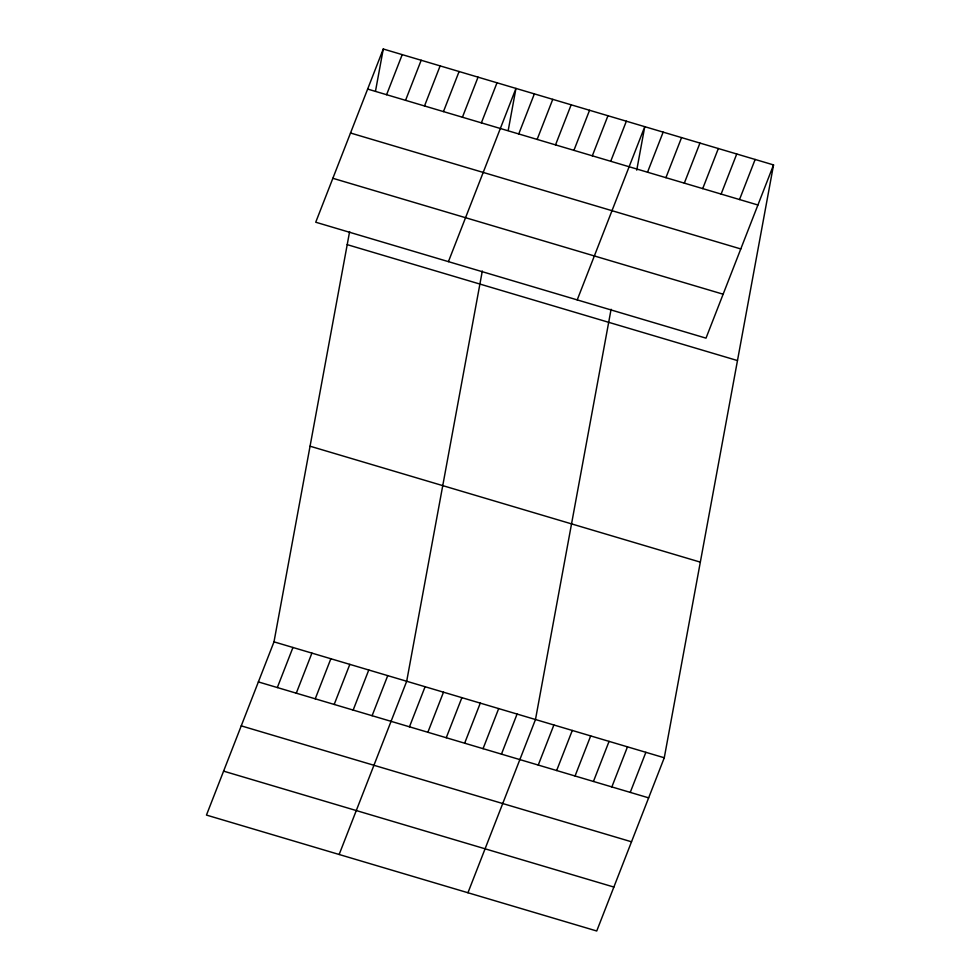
<?xml version="1.0" encoding="UTF-8"?>
<svg xmlns="http://www.w3.org/2000/svg" width="980" height="980" viewBox="0 0 980 980"><rect width="100%" height="100%" fill="white"/><g stroke="black" fill="none" stroke-linecap="round" stroke-linejoin="round"><path stroke-width="1.47" d="M773.539 164.922L706.004 338.149L315.732 222.227L383.266 49L773.539 164.922L664.269 757.773L596.734 931L206.462 815.078L273.996 641.851L349.615 231.599M375.524 91.03L383.266 49M482.307 271.019L406.688 681.272L339.154 854.486M508.216 130.438L515.958 88.421L448.424 261.636M611.091 309.264L535.484 719.516L467.95 892.743M636.743 170.153L644.754 126.665L577.22 299.892M386.598 94.705L402.216 54.635M405.549 100.34L421.18 60.258M424.512 105.963L440.13 65.893M443.462 111.597L459.093 71.528M462.425 117.233L478.044 77.151M481.376 122.855L497.007 82.785M277.328 687.556L292.947 647.486M296.279 693.191L311.91 653.109M518.739 133.954L534.357 93.884M315.241 698.814L330.86 658.744M537.138 139.417L552.757 99.347M334.192 704.448L349.823 664.379M555.525 144.881L571.156 104.811M353.155 710.083L368.774 670.002M573.925 150.344L589.556 110.275M372.106 715.706L387.737 675.636M592.324 155.82L607.955 115.738M610.724 161.284L626.355 121.202M409.469 726.805L425.087 686.735M427.868 732.268L443.487 692.198M647.523 172.211L663.154 132.141M446.255 737.732L461.886 697.662M665.922 177.674L681.553 137.604M464.655 743.195L480.286 703.126M684.322 183.138L699.953 143.068M483.054 748.671L498.685 708.589M702.721 188.601L718.34 148.531M501.454 754.135L517.085 714.053M721.121 194.065L736.74 153.995M739.52 199.54L755.139 159.458M538.253 765.062L553.884 724.992M556.652 770.525L572.283 730.455M575.052 775.989L590.683 735.919M593.451 781.452L609.07 741.382M611.851 786.928L627.47 746.846M630.25 792.391L645.869 752.309M367.635 89.07L757.92 205.004M350.509 133.011L740.782 248.945M332.857 178.286L723.142 294.208M347.202 244.645L737.487 360.567M310.048 446.206L700.333 562.14M273.996 641.851L664.269 757.773M258.365 681.921L648.65 797.855M241.239 725.861L631.512 841.795M223.587 771.138L613.872 887.059"/></g></svg>
